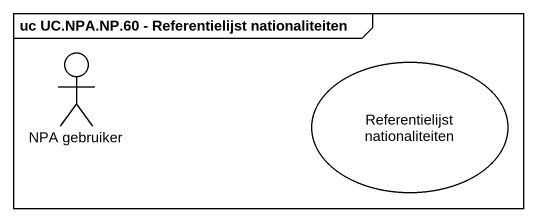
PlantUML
@startuml
mainframe uc UC.NPA.NP.60 - Referentielijst nationaliteiten
actor "NPA gebruiker" as NPA_gebruiker
usecase "Referentielijst nationaliteiten" as Referentielijst
@enduml
